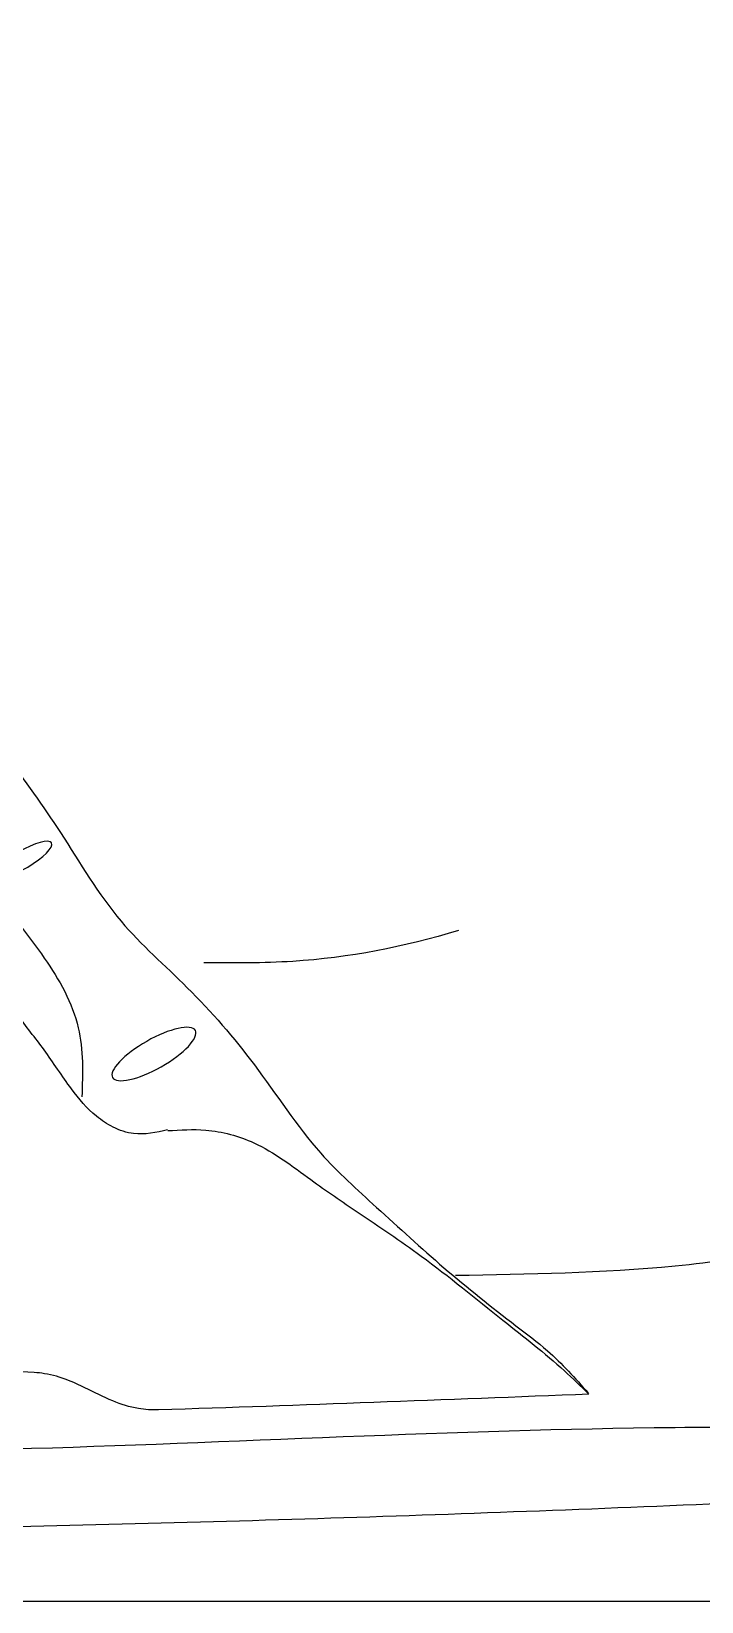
# Model space of a CAD drawing. Extents: x 408 to 498, y 628 to 778.
# Drawn here: x 467.89 to 479.53, y 644.96 to 672.26 of the extents above; entities that cross this region are included whole.
import ezdxf

# ---------------------------------------------------------------- set-up
doc = ezdxf.new("R2010")
doc.units = 0
doc.header["$MEASUREMENT"] = 0
doc.layers.add('1', color=4, linetype='Continuous')
doc.layers.add('LIGHT', color=1, linetype='Continuous')

# ---------------------------------------------------------------- blocks, each defined once
blk = doc.blocks.new('2018 PULSE')
at = {"layer": '1', "color": 6}
blk.add_line((86.65466055569436, -0.1848066296107618), (2.898000000000025, -0.1848066296107618), dxfattribs=at)
at = {"layer": '1'}
for points in [[(66.9628932687832, 34.43501309836404), (69.55566172238105, 33.4837414380562), (72.51194677196656, 31.79840261421907), (75.09394274437284, 29.84530841437368), (77.25727337228761, 28.32742910139336), (78.89861665860622, 27.26397220771821), (80.41583287744925, 25.8523856360589), (81.78316159696396, 24.49538177675038), (83.73159583797587, 22.50937590259866), (84.83624025935364, 21.16774513395535), (85.85287736391263, 20.00008655389092)], [(63.51881768336909, 33.46112187156655), (61.90594204098966, 32.18165046308741), (59.36919758684667, 29.88094127864133), (56.7474031520602, 27.06347699705304), (55.95443370325074, 25.94819923320767), (55.78354910832809, 25.72883436690699), (55.11290707888827, 25.05403673408227), (54.52062198138947, 24.63382535945004), (54.3598475193412, 24.5410372314393), (53.67495307973343, 24.2305712383253), (52.50568836960861, 23.96315677433813), (51.05238013199323, 23.9364763369947), (49.90420541612616, 23.9364898155676), (47.60593237904732, 23.88984216361507)], [(54.40879419278076, 24.4565681666412), (54.61692756696664, 23.18829081988963), (55.4880848830453, 20.40771714876064), (56.63245315266977, 18.05524184165199), (57.61168597162612, 16.53894689436618), (58.1371740749039, 15.84105916866883), (60.09213277845174, 13.18748033630698), (61.14827929227499, 11.64446957014707), (62.29791837675441, 10.49007213076538), (63.46345625342451, 9.147319961567746), (64.61613863782588, 7.612368621270662), (65.58553354346986, 6.670539985974187), (66.75671261098046, 5.620639636744727), (68.00866266718572, 4.611120318523945), (68.5538667065938, 4.177026890880711), (69.26405213598298, 3.443844013481339)], [(49.35910609207804, 23.62306049933636), (49.97583652564117, 23.56845078326887), (51.52346635217441, 22.92979759137825), (52.29699238299611, 22.31021290765943), (53.13420082472237, 21.1928539509621), (54.3450740923771, 18.51873512466034), (55.95126548278517, 15.92541661534665), (58.02152678139885, 13.34828791258337), (58.96802324205908, 12.1071003463984), (59.81336105175956, 11.00492544878887), (60.40391624213896, 9.793973880083058), (60.46592072165402, 8.591662258378165)], [(48.96742992747329, 6.681590633202404), (49.20664730621854, 6.669558898336049), (49.87447902182987, 6.535171829100591), (50.84892562244943, 6.014422432031665), (51.6376538251252, 5.261482128883245), (53.38212895018466, 3.566829979176418), (53.76014707949764, 3.197265869591206), (54.23510425059339, 2.807012780081209), (54.76644290550223, 2.540629377580558), (55.46965594314611, 2.402506397826642), (55.90290365958617, 2.407333465242914), (57.32663868719669, 2.431456952828171), (59.23215177436919, 2.470119590571244), (70.77165575820129, 2.844123710400936), (73.48213579351795, 2.960680570557884), (78.05521442149927, 4.827927295282279), (78.80221490018926, 5.571790660333818), (84.30231097993385, 11.08838393247277), (84.72036901183617, 11.50776238901415)], [(61.95546479779227, 8.018449810489983), (61.36524978701755, 7.952629649254391), (61.00999783905536, 8.065674731421609), (60.71908214602195, 8.255485611352924), (60.28493801464788, 8.729959653424316), (59.80874741564298, 9.40917749206119), (59.34597533821318, 10.04233493374352), (59.00055051049367, 10.44462771815211), (58.77133658344735, 10.49591956085612)], [(61.95829095431043, 8.004358772121918), (62.61720011178431, 8.01320088333216), (63.45519891806998, 7.791106566670692), (64.44335534412892, 7.152359092578195), (65.26575450777466, 6.582685965063774), (66.36157546452648, 5.823614483447386), (67.78179779206766, 4.70815131657514), (68.84968336480324, 3.827794844963591), (69.27633944858076, 3.421587370189627)], [(74.40958093299912, 6.957415045380912), (72.65757568803224, 6.010438699045835), (70.77688431379761, 5.648766659021817), (66.95605975614092, 5.483539888363794)], [(69.27667845069209, 3.421309485390225), (61.79511845014508, 3.147776191980597), (61.79503779132574, 3.147773626869707), (61.44862033541085, 3.171418565993577), (61.00288957390717, 3.304562562776937), (60.51957021644932, 3.532765079987712), (60.2223100717348, 3.664659777932911), (59.81695059401488, 3.778400483353607), (59.63770864538628, 3.798306313926219), (57.89677179179478, 3.76265764243135), (56.30810000588519, 3.730814248328898), (55.67259890998059, 3.719773105963668), (54.93674035466108, 3.766167187811561), (54.44109625427154, 3.909471935271199), (53.86277464742216, 4.211767099736221), (53.07868612145262, 4.640349780510064), (51.96910623962685, 5.280374772332152), (51.13475663678923, 5.933978013565138), (50.35917216078201, 6.408148309634726), (49.52014097195013, 6.685766823164613), (48.32279148934185, 6.755006699160958), (47.11177425611436, 6.724117040269448), (45.49725308948268, 6.730301387388863), (41.31669711991117, 6.736564051658661), (40.49257007252663, 6.735483934205718), (39.86104453132964, 6.673277440778975), (39.55556486849378, 6.587147532669746), (38.83866134650793, 6.272761268891941), (38.40666048033688, 5.987524959734856), (37.59710483913352, 5.353743758673318), (36.59994417800522, 4.753422198687645), (35.58431850492843, 4.228700888138974), (35.15230370148959, 3.965398869088972), (34.94865474967264, 3.879960589068219), (34.37462531814572, 3.745882514774166), (33.78739473859218, 3.719585523795558), (32.51642195154022, 3.743126440047149), (31.2454986418353, 3.769068805465849), (29.97469998190832, 3.800574953701243), (29.59147524452601, 3.769146201029685), (28.96958867649971, 3.546806347985239), (28.48720875358731, 3.317157630201223), (27.90061852804752, 3.156086704250015), (27.6648845892496, 3.147767193757318), (26.55144760638973, 3.183986915116407), (23.47197667022385, 3.292468317198995), (21.53484649440952, 3.36520975922349), (20.18312670888952, 3.42099851989542)]]:
    blk.add_spline(points, degree=3, dxfattribs=at)
for points, knots in [([(63.02696403703544, 34.09657184750199), (62.73965357383486, 33.87418660191759), (62.45021484844619, 33.65017107123219), (61.72786208308798, 33.07938766057066), (61.29441111279823, 32.72375680376001), (60.45515249517064, 31.99406067903885), (60.04648263747902, 31.6213771401525), (59.29058338493701, 30.91602972910312), (58.94327709473055, 30.58603732308359), (58.24490238576936, 29.91805635215417), (57.89362752088437, 29.57720386216499), (57.27545274503791, 28.94083097810892), (57.00601900947333, 28.6503230368678), (56.55404065684502, 28.12447248134708), (56.36731131938905, 27.89475373248933), (56.04815520461148, 27.47228274840347), (55.91534706269067, 27.28425701243066), (55.66376981906762, 26.92312760006484), (55.54322393434529, 26.74812857600807), (55.35036904533149, 26.48138478999829), (55.27703286585142, 26.3826551341449), (55.13589147476068, 26.20427488622443), (55.06548626840652, 26.12208024321717), (54.91488295011254, 25.96003484719063), (54.83624906466503, 25.88197676732761), (54.59148608777912, 25.65786952910969), (54.41650259776043, 25.52199727374204), (53.78465045469693, 25.10875363675427), (53.28248480121965, 24.90893778959617), (52.49833134797234, 24.76318416398919), (52.24318478059365, 24.7413290539937), (51.68490695304263, 24.72800104812814), (51.38653229731017, 24.73604673092098), (50.63746251134137, 24.74513678976018), (50.21441616653146, 24.74060692389162), (49.54594999412484, 24.73930649616455), (49.29419314959148, 24.73967368195304), (49.04152349127401, 24.7400437641387)], [0, 0, 0, 0, 1.089208986322316, 1.089208986322316, 2.721401828594719, 2.721401828594719, 4.353594670867122, 4.353594670867122, 5.785988928210495, 5.785988928210495, 7.218383185553868, 7.218383185553868, 8.357076128882428, 8.357076128882428, 9.195766838353716, 9.195766838353716, 9.84679816678182, 9.84679816678182, 10.49782949520992, 10.49782949520992, 10.89385824551691, 10.89385824551691, 11.28984456783177, 11.28984456783177, 11.68583089014662, 11.68583089014662, 12.47780353477633, 12.47780353477633, 14.39560311597909, 14.39560311597909, 15.31699570422337, 15.31699570422337, 16.23838829246764, 16.23838829246764, 17.50087513827577, 17.50087513827577, 18.25877653561009, 18.25877653561009, 18.25877653561009, 18.25877653561009]), ([(67.00685851634864, 11.48645913038661), (66.06792904155577, 11.19599479492285), (64.59053233302211, 10.90889684535375), (63.10167533691447, 10.91813282892667), (62.58627951429082, 10.92133003817094)], [20.53464760593132, 20.53464760593132, 20.53464760593132, 20.53464760593132, 23.45284790353449, 24.99787947123547, 24.99787947123547, 24.99787947123547, 24.99787947123547])]:
    blk.add_open_spline(points, degree=3, knots=knots, dxfattribs=at)
at = {"layer": '1', "linetype": 'Continuous', "lineweight": 25}
blk.add_open_spline([(55.72067223667557, 1.047096637524419), (56.9303028364518, 1.067983451224222), (58.1399734804869, 1.092355087073429), (60.55893403774462, 1.148128528620305), (61.76826514609934, 1.179531176117052), (65.395806765658, 1.284393661638205), (67.81356521958867, 1.368516238220991), (72.64785909866248, 1.56565762473349), (75.06439439205417, 1.678680050678622), (79.89623659451263, 1.933793527005605), (82.31154369327476, 2.075880389541339), (84.72624002249688, 2.232435683463109)], degree=3, knots=[0, 0, 0, 0, 0.125, 0.125, 0.25, 0.25, 0.5, 0.5, 0.75, 0.75, 1, 1, 1, 1], dxfattribs=at)
at = {"layer": 'LIGHT', "extrusion": (0, 0, -1)}
for centre, major_axis, ratio in [((59.44791502911323, 12.71881725733101), (-0.4899584982940708, -0.2892149328591964), 0.2670768748966038), ((61.71810304501116, 9.33621317860866), (-0.7193259080797699, -0.4092993179301418), 0.3069587975652278)]:
    blk.add_ellipse(centre, major_axis=major_axis, ratio=ratio, dxfattribs=at)

msp = doc.modelspace()

# ---------------------------------------------------------------- block references
at = {"layer": '1'}
msp.add_blockref('2018 PULSE', (408.3006816232742, 645.1452181693146), dxfattribs=at)

doc.saveas('drawing.dxf')
